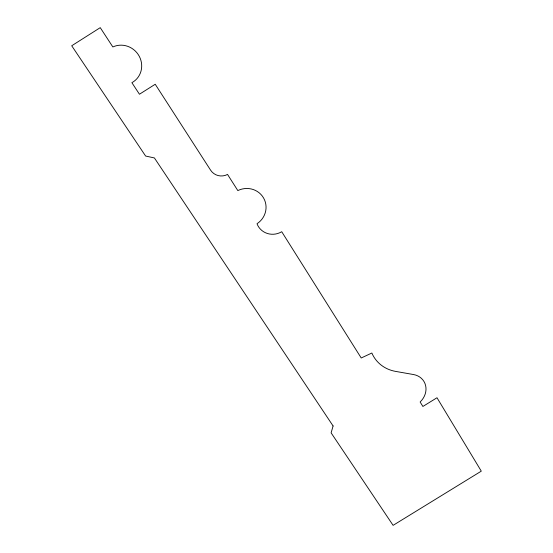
<?xml version="1.0" encoding="UTF-8"?>
<svg xmlns="http://www.w3.org/2000/svg" width="553" height="553" viewBox="0 0 553 553"><rect width="100%" height="100%" fill="white"/><g stroke="black" fill="none" stroke-linecap="round" stroke-linejoin="round"><path stroke-width="0.83" d="M333.093 425.962L331.116 432.854L393.1 525.35L481.29 471.149L436.994 397.745L422.886 406.462L420.135 401.99A18.29 16.03 -32.1 0 0 425.596 385.469A18.29 16.03 -32.1 0 0 413.513 374.54L395.644 371.402A37.715 33.678 -35 0 1 371.858 353.021L361.213 357.985L281.726 231.728A17.357 16.673 -30.4 0 1 257.007 223.73A19.797 19.175 -24.4 0 0 263.56 197.953A19.797 19.175 -24.4 0 0 237.831 190.585L227.532 174.43A12.906 12.747 -17.3 0 1 210.582 170.144L155.227 84.256L139.446 94.231L131.891 82.687A20.302 19.431 47.7 0 0 139.259 56.282A20.302 19.431 47.7 0 0 112.847 46.964L100.245 27.65L71.71 45.768L145.612 156.043L154.405 157.944L333.093 425.962"/></g></svg>
